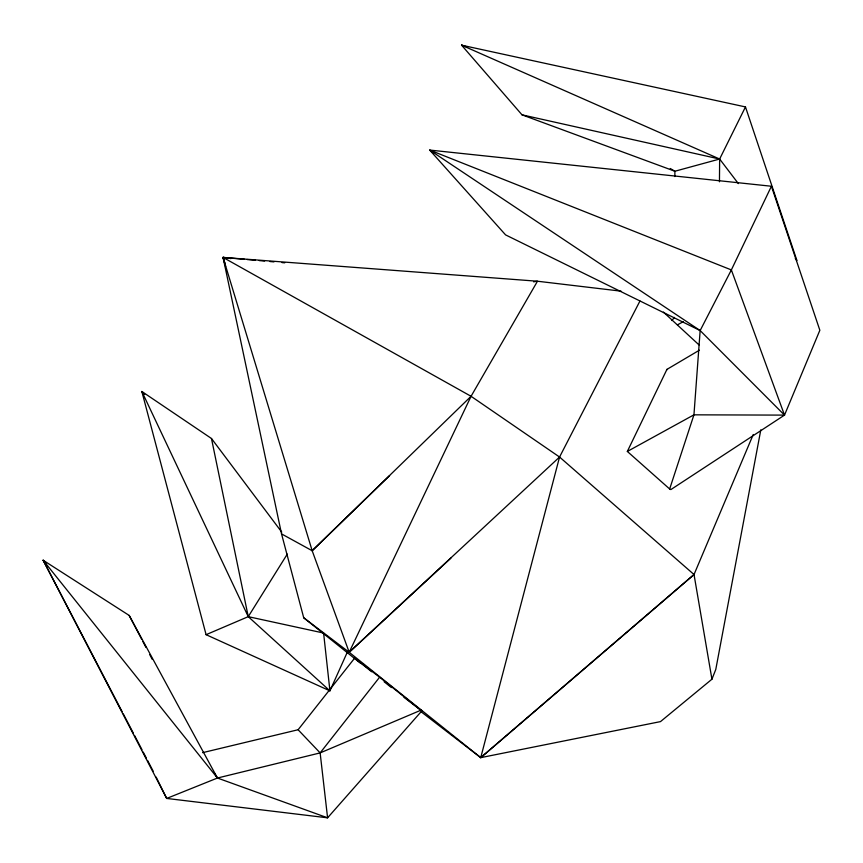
<?xml version="1.0" encoding="UTF-8"?>
<svg xmlns="http://www.w3.org/2000/svg" width="863" height="863" viewBox="0 0 863 863"><rect width="100%" height="100%" fill="white"/><g stroke="black" fill="none" stroke-linecap="round" stroke-linejoin="round"><path stroke-width="1.29" d="M674.855 176.559L674.898 171.241L670.26 168.501M719.451 181.791L719.645 159.029L745.47 106.926L461.586 45.178L522.007 114.833L674.898 171.241L719.645 159.029L738.35 183.603M771.414 186.246L731.36 269.925L700.152 330.561L693.949 414.833L669.656 488.987L670.864 489.58L784.51 415.114L819.85 330.27L771.414 186.246L429.677 150.065L505.589 234.898L700.152 330.561L784.51 415.114L693.949 414.833L627.336 451.446L669.656 488.987M760.81 429.85L715.783 669.451L711.932 679.213L660.497 721.608L480.734 757.638L421.187 711.824M639.958 300.993L559.558 457.034L480.734 757.638L349.191 652.277L303.722 617.779L281.543 533.906L223.064 257.433L537.476 281.23L621.08 291.165M225.599 266.516L223.064 257.433L471.058 396.29L559.558 457.034L694.025 574.542L480.734 757.638L694.025 574.542L753.237 434.521M330.486 689.634L347.498 651.759M533.582 281.813L537.476 281.23L471.058 396.29L349.191 652.277L312.179 550.734L223.064 257.433L244.499 259.31M627.336 451.446L666.937 369.386L699.408 350.184M287.293 554.1L248.253 616.657L206.095 634.683L141.856 391.489L211.467 438.49L281.759 532.147M156.138 777.099L166.699 798.437L217.444 778.027L320.141 752.903L379.612 677.196L421.78 710.961L327.584 817.822L166.699 798.437L43.15 560.249L129.17 615.427L217.444 778.027L327.584 817.822L320.141 752.903L298.102 729.742L202.643 752.655M671.921 320.529L674.391 317.39M298.102 729.742L354.65 658.135L379.612 677.196M281.543 533.906L312.179 550.734L471.058 396.29M312.179 550.734L389.591 475.632M559.558 457.034L349.191 652.277L450.918 558.091M677.433 324.833L683.356 321.651M320.141 752.903L420.874 710.227M247.185 259.547L255.221 260.248M259.245 260.594L264.607 261.068M269.968 261.532L273.981 261.888M282.028 262.589L284.704 262.827M224.714 262.546L223.064 257.433L231.047 258.49M223.064 257.433L231.057 258.533M522.007 114.833L719.645 159.029L461.586 45.178L463.906 46.548M461.586 45.178L466.721 46.85M666.937 369.386L667.487 369.591M206.095 634.683L329.936 690.864L323.593 633.043L248.253 616.657L141.856 391.489L144.671 394.391M700.152 330.561L429.677 150.065L731.36 269.925L784.51 415.114M403.97 697.304L421.78 710.961M371.662 671.759L354.65 658.135M384.143 681.759L391.424 687.584M303.722 617.779L360.356 663.118M329.936 690.864L248.253 616.657L211.467 438.49M663.42 312.093L699.03 344.92M122.093 711.587L43.15 560.249L45.717 563.366M43.15 560.249L217.444 778.027L214.639 773.669M795.287 258.415L796.916 260.55L745.47 106.926M129.17 615.427L141.608 639.138M142.848 641.511L145.966 647.444M149.698 654.553L152.179 659.3M123.333 713.971L133.28 733.032M134.52 735.416L141.985 749.71M143.226 752.094L146.332 758.059M147.573 760.443L153.172 771.166M694.025 574.542L711.932 679.213"/></g></svg>
